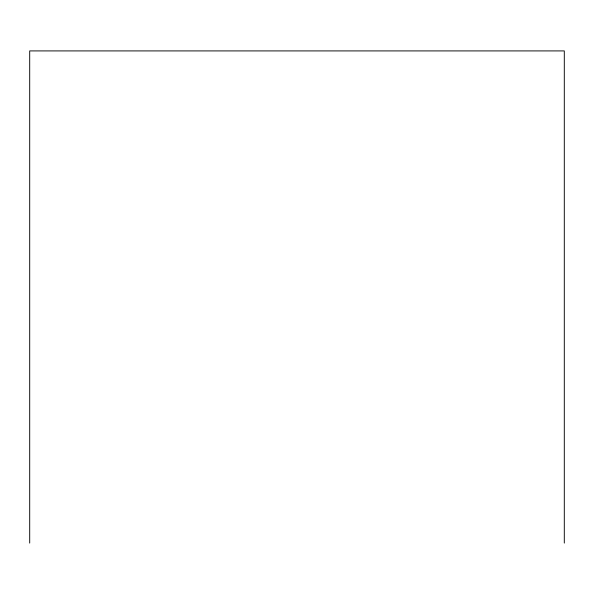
<?xml version="1.0" encoding="UTF-8"?>
<svg xmlns="http://www.w3.org/2000/svg" width="594" height="594" viewBox="0 0 594 594"><rect width="100%" height="100%" fill="white"/><g stroke="black" fill="none" stroke-linecap="round" stroke-linejoin="round"><path stroke-width="0.89" d="M564.3 543.087L564.3 50.913L29.7 50.913L29.7 543.087"/></g></svg>
